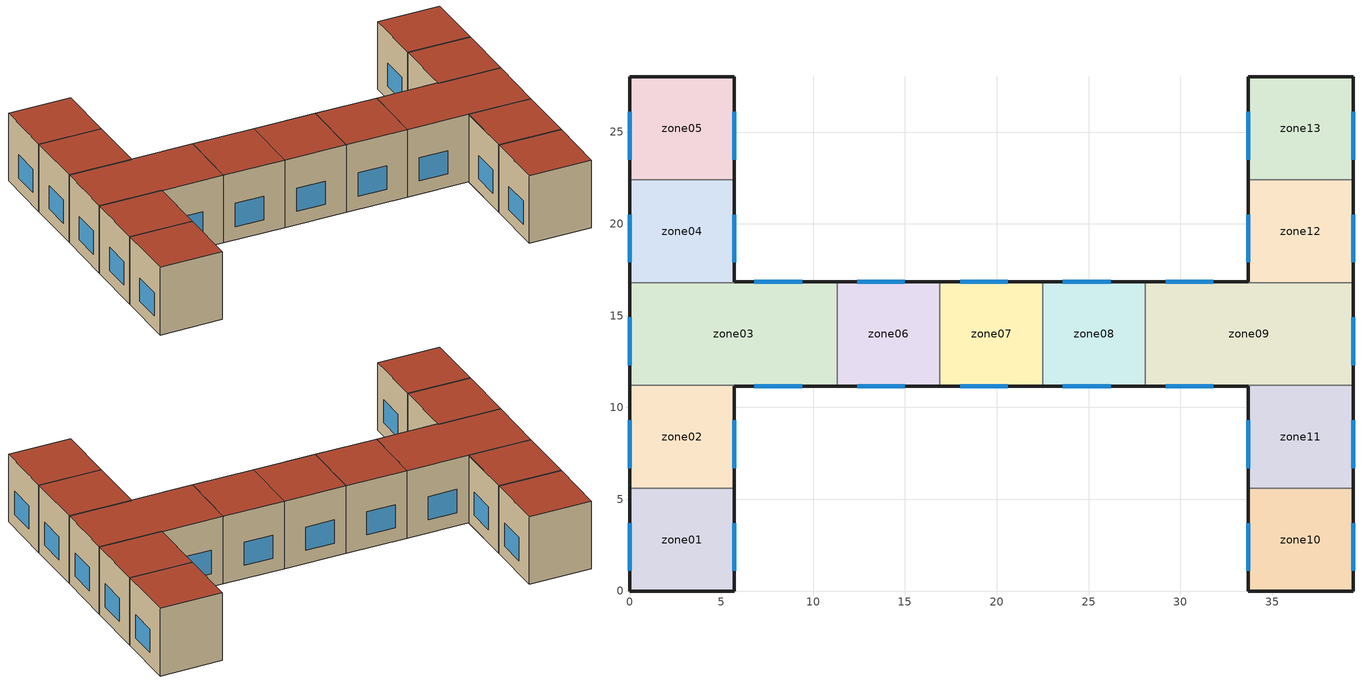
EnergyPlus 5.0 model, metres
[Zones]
zone01
 floor ground (GROUND_FLOOR): 0,5.6 5.7,5.6 5.7,0 0,0 z0
 wall outside (EXT_WALL): 0,5.6 0,0 5.7,0 5.7,5.6 z0:6.4
 wall to zone02 (ADJ_WALL): 5.7,5.6 0,5.6 z0:6.4
 window (EXT_WINDOW1): 5.7,1.1 5.7,3.7 / 0,3.7 0,1.1 z1.25:3.45
 roof outside (EXT_ROOF): 0,0 5.7,0 5.7,5.6 0,5.6 z6.4
zone02
 floor ground (GROUND_FLOOR): 0,11.2 5.7,11.2 5.7,5.6 0,5.6 z0
 wall outside (EXT_WALL): 5.7,5.6 5.7,11.15 / 0,11.2 0,5.6 z0:6.4
 wall to zone03 (ADJ_WALL): 5.7,11.15 5.7,11.2 0,11.2 z0:6.4
 wall to zone01 (ADJ_WALL): 0,5.6 5.7,5.6 z0:6.4
 window (EXT_WINDOW1): 5.7,6.7 5.7,9.3 / 0,9.3 0,6.7 z1.25:3.45
 roof outside (EXT_ROOF): 0,5.6 5.7,5.6 5.7,11.2 0,11.2 z6.4
zone03
 floor ground (GROUND_FLOOR): 11.3,16.85 11.3,11.15 5.7,11.15 5.7,11.2 0,11.2 0,16.8 5.7,16.8 5.7,16.85 z0
 wall outside (EXT_WALL): 0,16.8 0,11.2 / 11.3,16.85 5.7,16.85 / 5.7,11.15 11.3,11.15 z0:6.4
 wall to zone04 (ADJ_WALL): 5.7,16.85 5.7,16.8 0,16.8 z0:6.4
 wall to zone02 (ADJ_WALL): 0,11.2 5.7,11.2 5.7,11.15 z0:6.4
 wall to zone06 (ADJ_WALL): 11.3,11.15 11.3,16.85 z0:6.4
 window (EXT_WINDOW1): 0,14.9 0,12.3 / 6.8,11.15 9.4,11.15 / 9.4,16.85 6.8,16.85 z1.25:3.45
 roof outside (EXT_ROOF): 5.7,16.85 5.7,16.8 0,16.8 0,11.2 5.7,11.2 5.7,11.15 11.3,11.15 11.3,16.85 z6.4
zone04
 floor ground (GROUND_FLOOR): 0,22.4 5.7,22.4 5.7,16.8 0,16.8 z0
 wall outside (EXT_WALL): 5.7,16.85 5.7,22.4 / 0,22.4 0,16.8 z0:6.4
 wall to zone03 (ADJ_WALL): 0,16.8 5.7,16.8 5.7,16.85 z0:6.4
 wall to zone05 (ADJ_WALL): 5.7,22.4 0,22.4 z0:6.4
 window (EXT_WINDOW1): 5.7,17.9 5.7,20.5 / 0,20.5 0,17.9 z1.25:3.45
 roof outside (EXT_ROOF): 0,16.8 5.7,16.8 5.7,22.4 0,22.4 z6.4
zone05
 floor ground (GROUND_FLOOR): 0,28 5.7,28 5.7,22.4 0,22.4 z0
 wall outside (EXT_WALL): 5.7,22.4 5.7,28 0,28 0,22.4 z0:6.4
 wall to zone04 (ADJ_WALL): 0,22.4 5.7,22.4 z0:6.4
 window (EXT_WINDOW1): 5.7,23.5 5.7,26.1 / 0,26.1 0,23.5 z1.25:3.45
 roof outside (EXT_ROOF): 0,22.4 5.7,22.4 5.7,28 0,28 z6.4
zone06
 floor ground (GROUND_FLOOR): 11.3,16.85 16.9,16.85 16.9,11.15 11.3,11.15 z0
 wall outside (EXT_WALL): 16.9,16.85 11.3,16.85 / 11.3,11.15 16.9,11.15 z0:6.4
 wall to zone07 (ADJ_WALL): 16.9,11.15 16.9,16.85 z0:6.4
 wall to zone03 (ADJ_WALL): 11.3,16.85 11.3,11.15 z0:6.4
 window (EXT_WINDOW1): 12.4,11.15 15,11.15 / 15,16.85 12.4,16.85 z1.25:3.45
 roof outside (EXT_ROOF): 11.3,11.15 16.9,11.15 16.9,16.85 11.3,16.85 z6.4
zone07
 floor ground (GROUND_FLOOR): 16.9,16.85 22.5,16.85 22.5,11.15 16.9,11.15 z0
 wall outside (EXT_WALL): 22.5,16.85 16.9,16.85 / 16.9,11.15 22.5,11.15 z0:6.4
 wall to zone08 (ADJ_WALL): 22.5,11.15 22.5,16.85 z0:6.4
 wall to zone06 (ADJ_WALL): 16.9,16.85 16.9,11.15 z0:6.4
 window (EXT_WINDOW1): 18,11.15 20.6,11.15 / 20.6,16.85 18,16.85 z1.25:3.45
 roof outside (EXT_ROOF): 16.9,11.15 22.5,11.15 22.5,16.85 16.9,16.85 z6.4
zone08
 floor ground (GROUND_FLOOR): 22.5,16.85 28.1,16.85 28.1,11.15 22.5,11.15 z0
 wall outside (EXT_WALL): 28.1,16.85 22.5,16.85 / 22.5,11.15 28.1,11.15 z0:6.4
 wall to zone09 (ADJ_WALL): 28.1,11.15 28.1,16.85 z0:6.4
 wall to zone07 (ADJ_WALL): 22.5,16.85 22.5,11.15 z0:6.4
 window (EXT_WINDOW1): 23.6,11.15 26.2,11.15 / 26.2,16.85 23.6,16.85 z1.25:3.45
 roof outside (EXT_ROOF): 22.5,11.15 28.1,11.15 28.1,16.85 22.5,16.85 z6.4
zone09
 floor ground (GROUND_FLOOR): 33.7,11.15 28.1,11.15 28.1,16.85 33.7,16.85 33.7,16.8 39.4,16.8 39.4,11.2 33.7,11.2 z0
 wall outside (EXT_WALL): 33.7,16.85 28.1,16.85 / 28.1,11.15 33.7,11.15 / 39.4,11.2 39.4,16.8 z0:6.4
 wall to zone11 (ADJ_WALL): 33.7,11.15 33.7,11.2 39.4,11.2 z0:6.4
 wall to zone12 (ADJ_WALL): 39.4,16.8 33.7,16.8 33.7,16.85 z0:6.4
 wall to zone08 (ADJ_WALL): 28.1,16.85 28.1,11.15 z0:6.4
 window (EXT_WINDOW1): 29.2,11.15 31.8,11.15 / 31.8,16.85 29.2,16.85 / 39.4,12.3 39.4,14.9 z1.25:3.45
 roof outside (EXT_ROOF): 33.7,11.2 39.4,11.2 39.4,16.8 33.7,16.8 33.7,16.85 28.1,16.85 28.1,11.15 33.7,11.15 z6.4
zone10
 floor ground (GROUND_FLOOR): 33.7,5.6 39.4,5.6 39.4,0 33.7,0 z0
 wall outside (EXT_WALL): 33.7,5.6 33.7,0 39.4,0 39.4,5.6 z0:6.4
 wall to zone11 (ADJ_WALL): 39.4,5.6 33.7,5.6 z0:6.4
 window (EXT_WINDOW1): 39.4,1.1 39.4,3.7 / 33.7,3.7 33.7,1.1 z1.25:3.45
 roof outside (EXT_ROOF): 33.7,0 39.4,0 39.4,5.6 33.7,5.6 z6.4
zone11
 floor ground (GROUND_FLOOR): 33.7,11.2 39.4,11.2 39.4,5.6 33.7,5.6 z0
 wall outside (EXT_WALL): 39.4,5.6 39.4,11.2 / 33.7,11.15 33.7,5.6 z0:6.4
 wall to zone09 (ADJ_WALL): 39.4,11.2 33.7,11.2 33.7,11.15 z0:6.4
 wall to zone10 (ADJ_WALL): 33.7,5.6 39.4,5.6 z0:6.4
 window (EXT_WINDOW1): 39.4,6.7 39.4,9.3 / 33.7,9.3 33.7,6.7 z1.25:3.45
 roof outside (EXT_ROOF): 33.7,5.6 39.4,5.6 39.4,11.2 33.7,11.2 z6.4
zone12
 floor ground (GROUND_FLOOR): 33.7,22.4 39.4,22.4 39.4,16.8 33.7,16.8 z0
 wall outside (EXT_WALL): 39.4,16.8 39.4,22.4 / 33.7,22.4 33.7,16.85 z0:6.4
 wall to zone09 (ADJ_WALL): 33.7,16.85 33.7,16.8 39.4,16.8 z0:6.4
 wall to zone13 (ADJ_WALL): 39.4,22.4 33.7,22.4 z0:6.4
 window (EXT_WINDOW1): 39.4,17.9 39.4,20.5 / 33.7,20.5 33.7,17.9 z1.25:3.45
 roof outside (EXT_ROOF): 33.7,16.8 39.4,16.8 39.4,22.4 33.7,22.4 z6.4
zone13
 floor ground (GROUND_FLOOR): 33.7,28 39.4,28 39.4,22.4 33.7,22.4 z0
 wall outside (EXT_WALL): 39.4,22.4 39.4,28 33.7,28 33.7,22.4 z0:6.4
 wall to zone12 (ADJ_WALL): 33.7,22.4 39.4,22.4 z0:6.4
 window (EXT_WINDOW1): 39.4,23.5 39.4,26.1 / 33.7,26.1 33.7,23.5 z1.25:3.45
 roof outside (EXT_ROOF): 33.7,22.4 39.4,22.4 39.4,28 33.7,28 z6.4
[Building]
zone03: North Axis {deg}=0; Terrain=City; Loads Convergence Tolerance Value=0; Temperature Convergence Tolerance Value {deltaC}=0; Solar Distribution=FullInteriorAndExterior; Maximum Number of Warmup Days=0
[Site:Location]
not used: Latitude {deg}=0; Longitude {deg}=0; Time Zone {hr}=0; Elevation {m}=0
[Construction]
GROUND_FLOOR; EXT_WALL; EXT_ROOF; ADJ_WALL; EXT_WINDOW1: 
[WindowProperty:ShadingControl]
ESHADE=0; ISHADE=INPUT 1*MAX_ISHADE : SHADECNTRL=ISHADE_INTERNAL
[SurfaceProperty:OtherSideCoefficients]
BOUNDARY=IDENTICAL; BOUNDARY=INPUT 1*TBOUNDARY; BOUNDARY=INPUT 1*TBOUNDARY_2; BOUNDARY=INPUT 1*TBOUNDARY_3; BOUNDARY=INPUT 1*TGROUND; BOUNDARY=20; BOUNDARY=15
[Zone]
zone01; zone02; zone03; zone04; zone05; zone06; zone07; zone08; zone09; zone10; zone11; zone12; zone13: 0, 0, 0, 0, , 1
